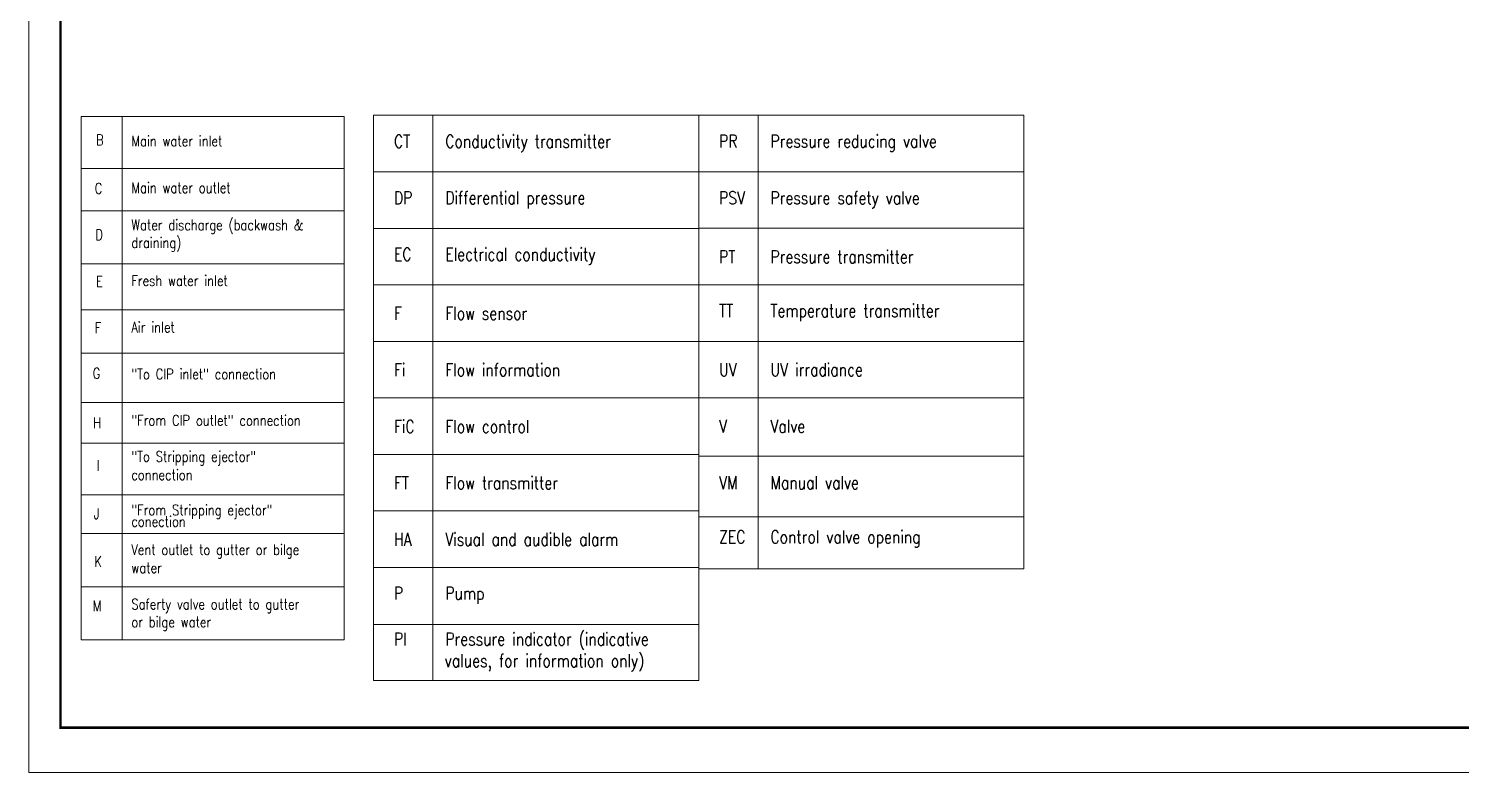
# Model space of a CAD drawing. Header units: millimetres. Extents: x 1638 to 3309, y -435 to 1865.
# Drawn here: x 2891.9 to 3115, y -434.9 to -319.1 of the extents above; entities that cross this region are included whole.
import ezdxf

# ---------------------------------------------------------------- set-up
doc = ezdxf.new("R2010")
doc.units = ezdxf.units.MM
for name, color, linetype, lineweight in [('0.3 Text', 7, 'Continuous', 15), ('PDF5_Geometry', 7, 'Continuous', 15), ('Template', 7, 'Continuous', 0)]:
    doc.layers.add(name, color=color, linetype=linetype, lineweight=lineweight)
doc.styles.add('ROMAN', font='romans.shx', dxfattribs={"width": 0.8})

# ---------------------------------------------------------------- blocks, each defined once
blk = doc.blocks.new('BACK')
at = {"layer": 'Template', "ltscale": 30}
blk.add_lwpolyline([(0, 45428), (63809, 45428), (63809, 0), (0, 0)], close=True, dxfattribs=at)

msp = doc.modelspace()

# ---------------------------------------------------------------- linework, layer by layer
at = {"layer": 'PDF5_Geometry', "lineweight": 0}
for p, q in [((2941.03, -332.76), (2900.09, -332.76)), ((2900.09, -332.76), (2900.09, -414.26)), ((2906.45, -332.76), (2906.45, -414.26)), ((2941.03, -332.76), (2941.03, -414.26)), ((2945.63, -332.55), (2945.63, -420.55)), ((2945.63, -332.55), (3046.92, -332.55)), ((2954.87, -420.55), (2954.87, -332.55)), ((2996.27, -332.55), (2996.27, -403.19)), ((2996.27, -420.55), (2996.27, -332.55)), ((3005.52, -403.19), (3005.52, -332.55)), ((3046.92, -403.19), (3046.92, -332.55)), ((2900.09, -340.83), (2941.03, -340.83)), ((2945.63, -341.36), (2996.27, -341.36)), ((2996.27, -341.36), (3046.92, -341.36)), ((2900.09, -347.41), (2941.03, -347.41)), ((2945.63, -350.17), (2996.27, -350.17)), ((2996.27, -350.15), (3046.92, -350.15)), ((2900.09, -355.69), (2941.03, -355.69)), ((2945.63, -358.95), (2996.27, -358.95)), ((2996.27, -358.95), (3046.92, -358.95)), ((2900.09, -362.85), (2941.03, -362.85)), ((2945.63, -367.76), (2996.27, -367.76)), ((2996.27, -367.76), (3046.92, -367.76)), ((2900.09, -369.57), (2941.03, -369.57)), ((2945.63, -376.57), (2996.27, -376.57)), ((2996.27, -376.54), (3046.92, -376.54)), ((2900.09, -377.25), (2941.03, -377.25)), ((2900.09, -383.59), (2941.03, -383.59)), ((2945.63, -385.35), (2996.27, -385.35)), ((2996.27, -385.64), (3046.92, -385.64)), ((2900.09, -391.65), (2941.03, -391.65)), ((2945.63, -394.16), (2996.27, -394.16)), ((2996.27, -395.08), (3046.92, -395.08)), ((2900.09, -397.7), (2941.03, -397.7)), ((2945.63, -402.96), (2996.27, -402.96)), ((2996.27, -403.19), (3046.92, -403.19)), ((2900.09, -405.98), (2941.03, -405.98)), ((2945.63, -411.87), (2996.27, -411.87)), ((2900.09, -414.26), (2941.03, -414.26)), ((2945.63, -420.55), (2996.27, -420.55))]:
    msp.add_line(p, q, dxfattribs=at)
at = {"layer": 'Template', "ltscale": 30}
msp.add_lwpolyline([(2891.91, -137.87), (3309.08, -137.87), (3309.08, -434.87), (2891.91, -434.87)], close=True, dxfattribs=at)
at = {"layer": 'Template', "const_width": 0.397}
msp.add_lwpolyline([(3304.13, -427.92), (2896.87, -427.92), (2896.87, -142.84), (3304.13, -142.84)], close=True, dxfattribs=at)

# ---------------------------------------------------------------- block references
at = {"layer": 'Template', "ltscale": 30, "xscale": 0.006537833433828425, "yscale": 0.006537833433828425, "zscale": 0.006537833433828425}
msp.add_blockref('BACK', (2891.91, -434.87), dxfattribs=at)

# ---------------------------------------------------------------- texts
at = {"layer": '0.3 Text', "lineweight": -3, "attachment_point": 7, "style": 'ROMAN'}
for s, insert, char_height in [('B', (2902.38, -337.21), 1.65), ('Main water inlet', (2907.9, -337.38), 1.6477), ('CT^IConductivity transmitter', (2948.8, -338.27), 1.9999), ('PR^IPressure reducing valve', (2999.44, -338.24), 1.9999), ('C', (2902.2, -344.76), 1.65), ('Main water outlet', (2907.9, -344.65), 1.6477), ('DP^IDifferential pressure', (2948.8, -347.06), 1.9999), ('PSV^IPressure safety valve', (2999.44, -347.07), 1.9999), ('D', (2902.31, -351.97), 1.65), ('Water discharge (backwash &', (2907.9, -350.99), 1.6477), ('draining)', (2907.9, -353.76), 1.648), ('EC^IElectrical conductivity', (2948.8, -355.86), 1.9999), ('PT^IPressure transmitter', (2999.44, -355.58), 1.9999), ('E', (2902.39, -359.26), 1.65), ('Fresh water inlet', (2907.9, -359.13), 1.6477), ('F^IFlow sensor', (2948.8, -364.38), 1.9999), ('TT^ITemperature transmitter', (2999.44, -364.63), 1.9999), ('F', (2902.2, -366.47), 1.65), ('Air inlet', (2907.9, -366.37), 1.648), ('G', (2901.89, -373.55), 1.65), ('"To CIP inlet" connection', (2907.9, -373.66), 1.6477), ('Fi^IFlow information', (2948.8, -373.19), 1.9999), ('UV^IUV irradiance', (2999.44, -373.17), 1.9999), ('"From CIP outlet" connection', (2907.9, -380.88), 1.6477), ('H', (2901.96, -381.26), 1.65), ('FiC^IFlow control', (2948.8, -382), 1.9999), ('V^IValve', (2999.44, -381.97), 2), ('"To Stripping ejector"', (2907.9, -387.06), 1.6477), ('I', (2902.5, -387.89), 1.65), ('connection', (2907.9, -389.36), 1.648), ('FT^IFlow transmitter', (2948.8, -390.78), 1.9999), ('VM^IManual valve', (2999.44, -390.76), 1.9999), ('J', (2902.03, -395.44), 1.65), ('conection', (2907.9, -396.62), 1.648), ('"From Stripping ejector"', (2907.9, -395.39), 1.6477), ('ZEC^IControl valve opening', (2999.44, -399.87), 1.9999), ('Vent outlet to gutter or bilge', (2907.9, -401.56), 1.6477), ('HA^IVisual and audible alarm', (2948.8, -399.57), 1.9999), ('K', (2902.12, -402.84), 1.65), ('water', (2907.9, -403.84), 1.648), ('P^IPump', (2948.8, -408.64), 2), ('M', (2901.9, -409.77), 1.65), ('Saferty valve outlet to gutter', (2907.9, -410.06), 1.6477), ('or bilge water', (2907.9, -412.82), 1.6477), ('PI^IPressure indicator (indicative', (2948.8, -415.79), 1.9999), ('values, for information only)', (2956.72, -419.15), 1.9999)]:
    msp.add_mtext(s, dxfattribs=dict(at, insert=insert, char_height=char_height))

doc.saveas('drawing.dxf')
